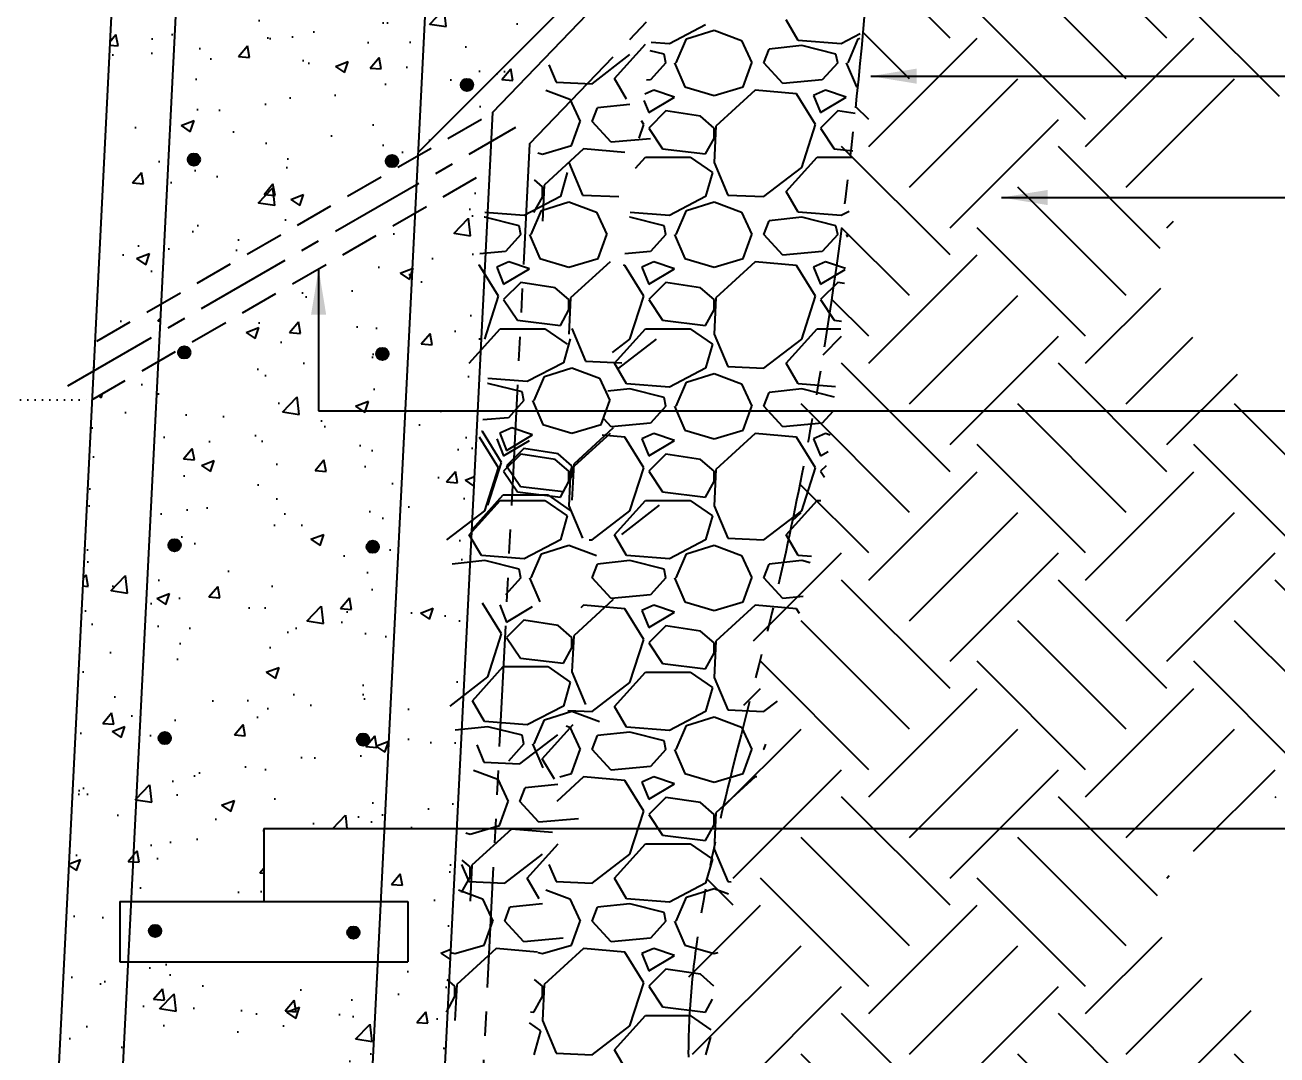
# Model space of a CAD drawing. Header units: millimetres. Extents: x -605628 to 223188, y -4937 to 493520.
# Drawn here: x -340648 to -339352, y 411335 to 412402 of the extents above; entities that cross this region are included whole.
import ezdxf

# ---------------------------------------------------------------- set-up
doc = ezdxf.new("R2010")
doc.units = ezdxf.units.MM
doc.header["$LTSCALE"] = 100
doc.header["$MEASUREMENT"] = 0
doc.header["$PDMODE"] = 3
doc.header["$PDSIZE"] = -0.5
for name, pattern in [('CENTER', [2, 1.25, -0.25, 0.25, -0.25]), ('DASHED', [0.75, 0.5, -0.25]), ('DOT', [0.25, 0, -0.25]), ('HIDDEN', [0.375, 0.25, -0.125]), ('PHANTOM', [2.5, 1.25, -0.25, 0.25, -0.25, 0.25, -0.25])]:
    doc.linetypes.add(name, pattern=pattern)
doc.layers.get('Defpoints').update_dxf_attribs({"color": 1})
for name, color, linetype in [('Grid-line', 8, 'CENTER'), ('S-Dim', 1, 'Continuous'), ('S-Hatch', 8, 'Continuous'), ('S-Text', 2, 'Continuous'), ('ST-FOOTING', 4, 'HIDDEN'), ('ST-HATCH', 8, 'Continuous'), ('STL-OBJT', 4, 'Continuous'), ('VENT-PIPE', 8, 'Continuous')]:
    doc.layers.add(name, color=color, linetype=linetype)
doc.styles.add('SKEL 1_20xp', font='romans.shx', dxfattribs={"width": 0.75, "height": 47.6})
doc.dimstyles.new('SKEL 1_20xp', dxfattribs={"dimtxt": 47.6, "dimasz": 47.6, "dimexe": 12, "dimexo": 12, "dimgap": 15, "dimtad": 1, "dimdec": 0, "dimtxsty": 'SKEL 1_20xp', "dimcen": 4, "dimdle": 1, "dimclrd": 1, "dimclre": 1, "dimclrt": 2, "dimadec": 0, "dimazin": 0, "dimtfac": 1, "dimtdec": 0, "dimtix": 1, "dimtmove": 0, "dimatfit": 3, "dimfxl": 1.25, "dimarcsym": 0})
pattern_1 = [(50, (73802.29, -10970.5), (136.279435, -11.922906), [14.25, -156.75]), (355, (73802.29, -10970.5), (-26.362753, 142.916505), [11.4, -125.4]), (100.451444, (73813.65, -10971.5), (109.91668, 130.993598), [12.110636, -133.217]), (46.1842, (73802.29, -10932.5), (202.775853, -31.448663), [21.375, -235.125]), (96.635635, (73819.19, -10935.13), (177.58577, 185.082534), [18.165965, -199.825614]), (351.184164, (73802.3, -10932.5), (177.58577, 185.082534), [17.1, -188.1]), (21, (73821.29, -10942), (113.41234, -76.49759), [14.25, -156.75]), (326, (73821.29, -10942), (46.229913, 137.77851), [11.4, -125.4]), (71.451445, (73830.74, -10948.38), (159.642252, 61.28092), [12.110636, -133.217]), (37.5, (73802.29, -10970.505), (2.3103725, 63.2498322), [0, -123.88, 0, -127.3, 0, -125.875]), (7.5, (73802.29, -10970.505), (49.983212, 74.938225), [0, -72.58, 0, -121.03, 0, -47.975]), (327.5, (73759.92, -10970.505), (101.426263, -4.2854256), [0, -47.5, 0, -148.2, 0, -196.65]), (317.5, (73740.92, -10970.505), (110.805372, 19.019947), [0, -61.75, 0, -98.42, 0, -139.65])]

# ---------------------------------------------------------------- blocks, each defined once
blk = doc.blocks.new('*D90')
at = {"layer": 'Defpoints', "color": 0, "transparency": 16777216}
for p in [(-340548.8, 412614.4), (-342087.9, 409614.4), (-341498.7, 409614.4)]:
    blk.add_point(p, dxfattribs=at)
at = {"layer": 'S-Dim', "color": 1, "lineweight": -2, "transparency": 16777216}
for p, q in [((-340560.8, 412614.4), (-342099.9, 412614.4)), ((-342087.9, 412566.8), (-342087.9, 409662)), ((-341510.7, 409614.4), (-342099.9, 409614.4))]:
    blk.add_line(p, q, dxfattribs=at)
at = {"layer": 'S-Dim', "color": 1, "transparency": 16777216}
for points in [[(-342095.8, 412566.8), (-342080, 412566.8), (-342087.9, 412614.4)], [(-342095.8, 409662), (-342080, 409662), (-342087.9, 409614.4)]]:
    blk.add_solid(points, dxfattribs=at)
at = {"layer": 'S-Dim', "color": 5, "transparency": 16777216, "insert": (-342126.7, 411111.8), "char_height": 47.6, "attachment_point": 5, "rotation": 90, "style": 'SKEL 1_20xp'}
blk.add_mtext('3000', dxfattribs=at)
blk = doc.blocks.new('*D99')
at = {"layer": 'Defpoints', "color": 0, "transparency": 16777216}
for p in [(-340548.7, 412614.4), (-341912.9, 412014), (-341853.5, 412014)]:
    blk.add_point(p, dxfattribs=at)
at = {"layer": 'S-Dim', "color": 1, "lineweight": -2, "transparency": 16777216}
for p, q in [((-340560.7, 412614.4), (-341924.9, 412614.4)), ((-341912.9, 412566.8), (-341912.9, 412061.6)), ((-341865.5, 412014), (-341924.9, 412014))]:
    blk.add_line(p, q, dxfattribs=at)
at = {"layer": 'S-Dim', "color": 1, "transparency": 16777216}
for points in [[(-341920.9, 412566.8), (-341905, 412566.8), (-341912.9, 412614.4)], [(-341920.9, 412061.6), (-341905, 412061.6), (-341912.9, 412014)]]:
    blk.add_solid(points, dxfattribs=at)
at = {"layer": 'S-Dim', "color": 5, "transparency": 16777216, "insert": (-341951.7, 412356.5), "char_height": 47.6, "attachment_point": 5, "rotation": 90, "style": 'SKEL 1_20xp'}
blk.add_mtext('600', dxfattribs=at)
blk = doc.blocks.new('*D103')
at = {"layer": 'Defpoints', "color": 0, "transparency": 16777216}
for p in [(-339913.8, 413064.4), (-339404.7, 409992.9), (-340086.3, 409614.4), (-340086.3, 409614.4), (-339486.3, 409614.4)]:
    blk.add_point(p, dxfattribs=at)
at = {"layer": 'S-Dim', "color": 1, "lineweight": -2, "transparency": 16777216}
blk.add_line((-339474.3, 409614.4), (-339294.6, 409614.4), dxfattribs=at)
blk.add_arc((-340086.3, 409614.4), 779.7, 3.4986, 83.639, dxfattribs=at)
at = {"layer": 'S-Dim', "color": 1, "transparency": 16777216}
for points in [[(-340000.5, 410381.3), (-339999.3, 410397.1), (-340047.4, 410393.1)], [(-339300.2, 409662.2), (-339316, 409661.7), (-339306.6, 409614.4)]]:
    blk.add_solid(points, dxfattribs=at)
at = {"layer": 'S-Dim', "color": 5, "transparency": 16777216, "insert": (-339493.3, 410178.5), "char_height": 47.6, "attachment_point": 5, "rotation": 313.5688, "style": 'SKEL 1_20xp'}
blk.add_mtext('87°', dxfattribs=at)

msp = doc.modelspace()

# ---------------------------------------------------------------- hatches: boundary and pattern name
h = msp.add_hatch()
h.set_pattern_fill('AR-CONC', color=8, scale=19)
h.set_pattern_definition(pattern_1)
h.paths.add_polyline_path([(-339964.7, 413030.2, -1.025296), (-339951.9, 413029.9), (-339950, 413039.8), (-339975.2, 412535.9), (-340241, 412270.1), (-340241.2, 412266.7), (-340163.9, 412311.3), (-339940.9, 412543.9), (-339914.9, 413064.4), (-340226.2, 413064.4), (-340248.7, 412614.4), (-340548.8, 412614.4), (-340577.3, 412043.8), (-340508.6, 412083.4), (-340486.4, 412523.7, -0.409103), (-340470.4, 412539.4), (-340212, 412539.4), (-340192.1, 413040, -0.227758), (-340173.6, 413045.8), (-340180.2, 413045.8, 0.150586), (-340192.1, 413040), (-340191.2, 413030, -0.980338), (-340178.4, 413029.8, -1.020056), (-340191.2, 413030), (-340196.4, 412898, -0.978997), (-340183.6, 412897.7, -1.020056), (-340196.4, 412898), (-340201.7, 412766, -0.978509), (-340188.9, 412765.7, -1.020056), (-340201.7, 412766), (-340206.9, 412634, -0.977461), (-340194.1, 412633.7, -1.020056), (-340206.9, 412634), (-340212.2, 412535.9), (-340212, 412539.4), (-340470.4, 412539.4, 0.409103), (-340486.4, 412523.7), (-340507.1, 412113.2), (-340241.2, 412266.7), (-340241, 412270.1), (-339975.2, 412535.9), (-339971.7, 412634, -0.975328), (-339984.5, 412634.4, -1.025296), (-339971.7, 412634), (-339965.1, 412766, -0.973704), (-339977.9, 412766.3, -1.025296), (-339965.1, 412766), (-339958.5, 412897.9, -0.972922), (-339971.3, 412898.3, -1.025296), (-339958.5, 412897.9), (-339951.9, 413029.8, -0.970691)])
h.paths.add_polyline_path([(-340008.5, 412513.5, -1), (-340021.3, 412513.5, -1)], flags=16)
h.paths.add_polyline_path([(-340248.8, 412507.7, -1), (-340261.6, 412507.7, -1)], flags=16)
h.paths.add_polyline_path([(-340251.6, 412460.9, -1), (-340264.4, 412460.9, -1)], flags=16)
h.paths.add_polyline_path([(-340091.2, 412435.5, -1), (-340104, 412435.5, -1)], flags=16)
h.paths.add_polyline_path([(-340452.6, 412515.2, -1), (-340465.4, 412515.2, -1)], flags=16)
h.paths.add_polyline_path([(-340456.6, 412462.4, -1), (-340469.4, 412462.4, -1)], flags=16)
h.paths.add_polyline_path([(-340184, 412340, -1), (-340196.8, 412340, -1)], flags=16)
h.paths.add_polyline_path([(-340261.6, 412261.1, -1), (-340274.4, 412261.1, -1)], flags=16)
h.paths.add_polyline_path([(-340466.7, 412262.7, -1), (-340479.5, 412262.7, -1)], flags=16)
h = msp.add_hatch()
h.set_pattern_fill('AR-CONC', color=8, scale=19)
h.set_pattern_definition(pattern_1)
h.paths.add_polyline_path([(-340244.2, 412207.2), (-340483, 412069.3, -0.407462), (-340476.7, 412062.9, -1.287755), (-340488.8, 412066), (-340510.1, 412053.7), (-340538.3, 411494.1), (-340400.8, 411494.1), (-340400.8, 411569.8), (-340276, 411569.8)])
h.paths.add_polyline_path([(-340499.6, 411863.2, -1), (-340486.8, 411863.2, -1)], flags=16)
h.paths.add_polyline_path([(-340281.6, 411861.6, -1), (-340294.4, 411861.6, -1)], flags=16)
h.paths.add_polyline_path([(-340496.9, 411663.5, -1), (-340509.7, 411663.5, -1)], flags=16)
h.paths.add_polyline_path([(-340291.6, 411661.9, -1), (-340304.4, 411661.9, -1)], flags=16)
h.paths.add_polyline_path([(-340284.4, 412061.4, -1), (-340271.6, 412061.4, -1)], flags=16)
h.paths.add_polyline_path([(-340166.8, 412251.9), (-340244.2, 412207.2), (-340276, 411569.8), (-340200.9, 411569.8)])
h = msp.add_hatch()
h.set_pattern_fill('AR-CONC', color=8, scale=19)
h.set_pattern_definition(pattern_1)
h.paths.add_polyline_path([(-340304.1, 411007.5), (-340541.4, 410870.5, -0.322065), (-340537.1, 410864.5, -1.104856), (-340549.8, 410865.7), (-340570.5, 410853.8), (-340619.7, 409876.7), (-340360.7, 409876.7)])
h.paths.add_polyline_path([(-340364.3, 410463.4, -1), (-340351.5, 410463.4, -1)], flags=16)
h.paths.add_polyline_path([(-340361.5, 410263.6, -1), (-340374.3, 410263.6, -1)], flags=16)
h.paths.add_polyline_path([(-340570, 410465, -1), (-340557.2, 410465, -1)], flags=16)
h.paths.add_polyline_path([(-340567.3, 410265.2, -1), (-340580.1, 410265.2, -1)], flags=16)
h.paths.add_polyline_path([(-340354.3, 410663.1, -1), (-340341.5, 410663.1, -1)], flags=16)
h.paths.add_polyline_path([(-340371.5, 410063.9, -1), (-340384.3, 410063.9, -1)], flags=16)
h.paths.add_polyline_path([(-340559.9, 410664.7, -1), (-340547.1, 410664.7, -1)], flags=16)
h.paths.add_polyline_path([(-340577.3, 410065.5, -1), (-340590.1, 410065.5, -1)], flags=16)
h.paths.add_polyline_path([(-340344.3, 410862.9, -1), (-340331.5, 410862.9, -1)], flags=16)
h.paths.add_polyline_path([(-340570.5, 410853.8), (-340638.8, 410814.4), (-340685.6, 409876.7), (-340619.7, 409876.7)])
h.paths.add_polyline_path([(-340226.8, 411052.2), (-340304.1, 411007.5), (-340360.7, 409876.7), (-340373.8, 409614.4), (-340298.7, 409614.4)])
h.paths.add_polyline_path([(-340567.5, 410913.2), (-340635.8, 410873.8), (-340578.8, 412014), (-340510.1, 412053.7)])
h.paths.add_polyline_path([(-340282.9, 411431.9), (-340541.4, 411431.9), (-340567.5, 410913.2), (-340301.2, 411067)])
h.paths.add_polyline_path([(-340529.8, 411264, -1), (-340517, 411264, -1)], flags=16)
h.paths.add_polyline_path([(-340527, 411064.2, -1), (-340539.8, 411064.2, -1)], flags=16)
h.paths.add_polyline_path([(-340324.3, 411262.4, -1), (-340311.5, 411262.4, -1)], flags=16)
h.paths.add_polyline_path([(-340321.5, 411062.6, -1), (-340334.3, 411062.6, -1)], flags=16)
h.paths.add_polyline_path([(-340200.9, 411569.8), (-340276, 411569.8), (-340279.8, 411494.1), (-340251.6, 411494.1), (-340251.6, 411431.9), (-340282.9, 411431.9), (-340301.2, 411067), (-340223.8, 411111.6)])
at = {"layer": 'STL-OBJT'}
h = msp.add_hatch(color=3, dxfattribs=at)
h.dxf.hatch_style = 1
h.paths.add_polyline_path([(-340184, 412339.5, -1), (-340196.8, 412340.6, -1)])
h = msp.add_hatch(color=3, dxfattribs=at)
h.dxf.hatch_style = 1
h.paths.add_polyline_path([(-340479.5, 412262.5, 1), (-340466.7, 412262.9, 1)])
h = msp.add_hatch(color=3, dxfattribs=at)
h.dxf.hatch_style = 1
h.paths.add_polyline_path([(-340274.4, 412261.1, 1), (-340261.6, 412261.1, 1)])
h = msp.add_hatch(color=3, dxfattribs=at)
h.dxf.hatch_style = 1
h.paths.add_polyline_path([(-340489.5, 412062.7, 1), (-340476.7, 412063.2, 1)])
h = msp.add_hatch(color=3, dxfattribs=at)
h.dxf.hatch_style = 1
h.paths.add_polyline_path([(-340284.4, 412061.4, 1), (-340271.6, 412061.4, 1)])
h = msp.add_hatch(color=3, dxfattribs=at)
h.dxf.hatch_style = 1
h.paths.add_polyline_path([(-340499.6, 411863, 1), (-340486.8, 411863.4, 1)])
h = msp.add_hatch(color=3, dxfattribs=at)
h.dxf.hatch_style = 1
h.paths.add_polyline_path([(-340294.4, 411861.6, 1), (-340281.6, 411861.6, 1)])
h = msp.add_hatch(color=3, dxfattribs=at)
h.dxf.hatch_style = 1
h.paths.add_polyline_path([(-340509.7, 411663.2, 1), (-340496.9, 411663.7, 1)])
h = msp.add_hatch(color=3, dxfattribs=at)
h.dxf.hatch_style = 1
h.paths.add_polyline_path([(-340304.4, 411661.9, 1), (-340291.6, 411661.9, 1)])
h = msp.add_hatch(color=3, dxfattribs=at)
h.dxf.hatch_style = 1
h.paths.add_polyline_path([(-340519.7, 411463.5, 1), (-340506.9, 411463.9, 1)])
h = msp.add_hatch(color=3, dxfattribs=at)
h.dxf.hatch_style = 1
h.paths.add_polyline_path([(-340314.4, 411462.1, 1), (-340301.6, 411462.1, 1)])

# ---------------------------------------------------------------- linework, layer by layer
at = {"color": 5, "linetype": 'PHANTOM'}
msp.add_line((-340125.7, 412279), (-340258.9, 409614.4), dxfattribs=at)
at = {"color": 4, "linetype": 'PHANTOM'}
msp.add_open_spline([(-339748.2, 412939.8), (-339758.7, 412691.3), (-339778.7, 412323.7), (-339860, 411781.1), (-340018.9, 411304.9), (-339817.1, 410917.4), (-339973.3, 410574), (-340181.9, 410475.8), (-340257.4, 410440.3)], degree=3, knots=[200.448226, 200.448226, 200.448226, 200.448226, 719.987457, 1298.552421, 1874.809812, 2113.065068, 2552.729702, 2801.920053, 2801.920053, 2801.920053, 2801.920053], dxfattribs=at)
at = {"layer": 'Grid-line', "ltscale": 0.8}
msp.add_line((-340603.8, 412028.4), (-340139.7, 412296.4), dxfattribs=at)
at = {"layer": 'S-Hatch'}
for p, q in [((-339465.7, 412388.4), (-339577.9, 412500.7)), ((-339690.2, 412388.4), (-339778.4, 412476.6)), ((-339507.8, 412346.3), (-339620, 412458.6)), ((-339549.9, 412304.2), (-339662.1, 412416.5)), ((-339349, 412327.9), (-339437.6, 412416.5)), ((-339943.4, 412402.1), (-339980.8, 412382.5)), ((-339847.4, 412386.1), (-339859.8, 412407.4)), ((-339963, 412387.8), (-339934.5, 412396.7)), ((-339934.5, 412396.7), (-339906.1, 412386.1)), ((-339783.2, 412392.8), (-339803, 412382.5)), ((-339785.2, 412387.8), (-339783.5, 412388.4)), ((-339732.3, 412346.3), (-339780.5, 412394.6)), ((-339774.4, 412276.2), (-339662.1, 412388.4)), ((-339549.9, 412276.2), (-339437.6, 412388.4)), ((-340037.6, 412346.6), (-340005.6, 412382.1)), ((-339986.1, 412371.8), (-340000.7, 412375.5)), ((-339980.8, 412382.5), (-339999.6, 412384)), ((-339973.6, 412362.9), (-339963, 412387.8)), ((-339906.1, 412386.1), (-339895.4, 412362.9)), ((-339883, 412362.9), (-339877.6, 412377.2)), ((-339843.8, 412380.7), (-339877.6, 412377.2)), ((-339803, 412382.5), (-339847.4, 412386.1)), ((-339808.3, 412371.8), (-339843.8, 412380.7)), ((-339795.8, 412362.9), (-339785.2, 412387.8)), ((-340060.8, 412341.2), (-340021.6, 412371.5)), ((-339984.3, 412362.9), (-340000.3, 412345.2)), ((-339984.3, 412362.9), (-339986.1, 412371.8)), ((-339975.4, 412362.9), (-339964.8, 412338.1)), ((-339904.3, 412338.1), (-339895.4, 412362.9)), ((-339863.4, 412341.6), (-339883, 412362.9)), ((-339806.5, 412362.9), (-339822.5, 412345.2)), ((-339806.5, 412362.9), (-339808.3, 412371.8)), ((-339797.6, 412362.9), (-339787, 412338.1)), ((-340105.6, 412360.9), (-340098.1, 412343)), ((-340098.1, 412343), (-340060.8, 412341.2)), ((-340025.2, 412325.2), (-340037.6, 412346.6)), ((-340000.3, 412345.2), (-340004.5, 412344.8)), ((-339964.8, 412338.1), (-339934.5, 412329.2)), ((-339934.5, 412329.2), (-339904.3, 412338.1)), ((-339822.5, 412345.2), (-339863.4, 412341.6)), ((-339787, 412338.1), (-339786.8, 412338)), ((-339732.3, 412234.1), (-339620, 412346.3)), ((-339507.8, 412234.1), (-339395.5, 412346.3)), ((-340108.9, 412334.6), (-340083.9, 412325.2)), ((-340083.9, 412325.2), (-340073.2, 412302.1)), ((-340007.1, 412323.9), (-340002.1, 412311.4)), ((-339996.8, 412334.5), (-340006.3, 412330.4)), ((-340002.1, 412311.4), (-339975.4, 412327.4)), ((-339975.4, 412327.4), (-339996.8, 412334.5)), ((-339891.9, 412334.5), (-339932.7, 412297.2)), ((-339849.2, 412330.9), (-339891.9, 412334.5)), ((-339829.6, 412298.9), (-339849.2, 412330.9)), ((-339819, 412334.5), (-339831.4, 412329.2)), ((-339831.4, 412329.2), (-339824.3, 412311.4)), ((-339824.3, 412311.4), (-339797.6, 412327.4)), ((-339797.6, 412327.4), (-339819, 412334.5)), ((-340060.8, 412302.1), (-340055.4, 412316.4)), ((-340021.6, 412319.9), (-340055.4, 412316.4)), ((-339984.3, 412313.2), (-340002.1, 412295.4)), ((-339948.7, 412307.8), (-339984.3, 412313.2)), ((-339806.5, 412313.2), (-339824.3, 412295.4)), ((-339788.5, 412310.5), (-339806.5, 412313.2)), ((-339774.4, 412304.2), (-339788, 412317.8)), ((-340082.1, 412277.2), (-340073.2, 412302.1)), ((-340041.2, 412280.8), (-340060.8, 412302.1)), ((-340012, 412284.8), (-340007.4, 412298.9)), ((-340007.4, 412298.9), (-340009.7, 412302.7)), ((-339934.5, 412295.4), (-339948.7, 412307.8)), ((-339843.8, 412254.5), (-339829.6, 412298.9)), ((-339690.2, 412192), (-339577.9, 412304.2)), ((-340000.3, 412284.3), (-340041.2, 412280.8)), ((-340002.1, 412295.4), (-339987.9, 412274)), ((-339943.4, 412268.7), (-339934.5, 412284.7)), ((-339932.7, 412297.2), (-339934.5, 412259.8)), ((-339934.5, 412284.7), (-339934.5, 412295.4)), ((-339824.3, 412295.4), (-339810.1, 412274)), ((-340112.3, 412268.3), (-340082.1, 412277.2)), ((-340069.7, 412273.7), (-340110.5, 412236.3)), ((-340027, 412270.1), (-340069.7, 412273.7)), ((-339987.9, 412274), (-339943.4, 412268.7)), ((-339810.1, 412274), (-339790.9, 412271.7)), ((-339690.2, 412163.9), (-339802.4, 412276.2)), ((-339472.5, 412170.7), (-339577.9, 412276.2)), ((-340117, 412269.7), (-340112.3, 412268.3)), ((-340084.8, 412259.8), (-340070.6, 412226)), ((-340015.8, 412253.9), (-340005.6, 412265.2)), ((-340005.6, 412265.2), (-339959.4, 412265.2)), ((-339959.4, 412265.2), (-339936.3, 412249.2)), ((-339934.5, 412259.8), (-339920.3, 412226)), ((-339859.8, 412229.6), (-339827.8, 412265.2)), ((-339827.8, 412265.2), (-339791.3, 412265.2)), ((-340086.6, 412249.2), (-340093.7, 412224.3)), ((-339936.3, 412249.2), (-339943.4, 412224.3)), ((-339883, 412224.3), (-339843.8, 412254.5)), ((-340112.3, 412234.6), (-340120.5, 412241.7)), ((-340110.5, 412236.3), (-340112.3, 412199)), ((-340112.3, 412223.9), (-340112.3, 412234.6)), ((-339507.8, 412121.8), (-339620, 412234.1)), ((-340093.7, 412224.3), (-340131.1, 412204.7)), ((-340121.2, 412207.9), (-340112.3, 412223.9)), ((-340070.6, 412226), (-340033.3, 412224.3)), ((-339943.4, 412224.3), (-339980.8, 412204.7)), ((-339920.3, 412226), (-339883, 412224.3)), ((-339847.4, 412208.3), (-339859.8, 412229.6)), ((-340131.1, 412204.7), (-340171.8, 412208)), ((-340124, 412185.1), (-340113.3, 412210)), ((-340113.3, 412210), (-340084.8, 412218.9)), ((-340084.8, 412218.9), (-340056.4, 412208.3)), ((-340056.4, 412208.3), (-340045.7, 412185.1)), ((-339980.8, 412204.7), (-340021.5, 412208)), ((-339973.6, 412185.1), (-339963, 412210)), ((-339963, 412210), (-339934.5, 412218.9)), ((-339934.5, 412218.9), (-339906.1, 412208.3)), ((-339906.1, 412208.3), (-339895.4, 412185.1)), ((-339803, 412204.7), (-339847.4, 412208.3)), ((-339794.7, 412209), (-339803, 412204.7)), ((-340172, 412202.9), (-340172.5, 412202.9)), ((-340136.4, 412194), (-340172, 412202.9)), ((-340134.6, 412185.1), (-340136.4, 412194)), ((-340021.6, 412202.9), (-340022.2, 412202.9)), ((-339986.1, 412194), (-340021.6, 412202.9)), ((-339984.3, 412185.1), (-339986.1, 412194)), ((-339883, 412185.1), (-339877.6, 412199.4)), ((-339843.8, 412202.9), (-339877.6, 412199.4)), ((-339808.3, 412194), (-339843.8, 412202.9)), ((-339806.5, 412185.1), (-339808.3, 412194)), ((-339465.7, 412192), (-339458.7, 412198.9)), ((-340134.6, 412185.1), (-340150.6, 412167.4)), ((-340125.7, 412185.1), (-340115.1, 412160.3)), ((-340054.6, 412160.3), (-340045.7, 412185.1)), ((-339984.3, 412185.1), (-340000.3, 412167.4)), ((-339975.4, 412185.1), (-339964.8, 412160.3)), ((-339904.3, 412160.3), (-339895.4, 412185.1)), ((-339863.4, 412163.8), (-339883, 412185.1)), ((-339806.5, 412185.1), (-339822.5, 412167.4)), ((-339732.3, 412121.8), (-339802.6, 412192.1)), ((-339797.6, 412185.1), (-339796.4, 412182.2)), ((-339549.9, 412079.7), (-339662.1, 412192)), ((-340150.6, 412167.4), (-340177.2, 412165.1)), ((-340147.1, 412156.7), (-340159.5, 412151.4)), ((-340125.7, 412149.6), (-340147.1, 412156.7)), ((-340115.1, 412160.3), (-340084.8, 412151.4)), ((-340084.8, 412151.4), (-340054.6, 412160.3)), ((-340042.2, 412156.7), (-340083.1, 412119.4)), ((-340000.3, 412167.4), (-340026.9, 412165.1)), ((-339996.8, 412156.7), (-340009.2, 412151.4)), ((-339975.4, 412149.6), (-339996.8, 412156.7)), ((-339964.8, 412160.3), (-339934.5, 412151.4)), ((-339934.5, 412151.4), (-339904.3, 412160.3)), ((-339891.9, 412156.7), (-339932.7, 412119.4)), ((-339849.2, 412153.1), (-339891.9, 412156.7)), ((-339822.5, 412167.4), (-339863.4, 412163.8)), ((-339819, 412156.7), (-339831.4, 412151.4)), ((-339798.5, 412149.9), (-339819, 412156.7)), ((-339774.4, 412051.7), (-339662.1, 412163.9)), ((-340177.3, 412153.1), (-340178.6, 412153.3)), ((-340157.7, 412121.1), (-340177.3, 412153.1)), ((-340159.5, 412151.4), (-340152.4, 412133.6)), ((-340152.4, 412133.6), (-340125.7, 412149.6)), ((-340027, 412153.1), (-340028.3, 412153.3)), ((-340007.4, 412121.1), (-340027, 412153.1)), ((-340009.2, 412151.4), (-340002.1, 412133.6)), ((-340002.1, 412133.6), (-339975.4, 412149.6)), ((-339829.6, 412121.1), (-339849.2, 412153.1)), ((-339831.4, 412151.4), (-339824.3, 412133.6)), ((-339824.3, 412133.6), (-339798.6, 412149)), ((-340134.6, 412135.4), (-340152.4, 412117.6)), ((-340099.1, 412130), (-340134.6, 412135.4)), ((-340084.8, 412117.6), (-340099.1, 412130)), ((-339984.3, 412135.4), (-340002.1, 412117.6)), ((-339948.7, 412130), (-339984.3, 412135.4)), ((-339934.5, 412117.6), (-339948.7, 412130)), ((-339806.5, 412135.4), (-339824.3, 412117.6)), ((-339799.6, 412134.3), (-339806.5, 412135.4)), ((-339549.9, 412051.7), (-339472, 412129.5)), ((-340172, 412076.7), (-340157.7, 412121.1)), ((-340152.4, 412117.6), (-340138.2, 412096.2)), ((-340083.1, 412119.4), (-340084.8, 412082)), ((-340084.8, 412106.9), (-340084.8, 412117.6)), ((-340021.6, 412076.7), (-340007.4, 412121.1)), ((-340002.1, 412117.6), (-339987.9, 412096.2)), ((-339932.7, 412119.4), (-339934.5, 412082)), ((-339934.5, 412106.9), (-339934.5, 412117.6)), ((-339843.8, 412076.7), (-339829.6, 412121.1)), ((-339824.3, 412117.6), (-339810.1, 412096.2)), ((-339774.4, 412079.7), (-339812.8, 412118.1)), ((-339732.3, 412009.6), (-339620, 412121.8)), ((-340093.7, 412090.9), (-340084.8, 412106.9)), ((-339943.4, 412090.9), (-339934.5, 412106.9)), ((-340138.2, 412096.2), (-340093.7, 412090.9)), ((-339987.9, 412096.2), (-339943.4, 412090.9)), ((-339810.1, 412096.2), (-339802.6, 412095.4)), ((-340188, 412051.8), (-340156, 412087.4)), ((-340156, 412087.4), (-340109.7, 412087.4)), ((-340109.7, 412087.4), (-340086.6, 412071.4)), ((-340083.5, 412077.1), (-340090.6, 412052.2)), ((-340081.7, 412087.8), (-340067.5, 412054)), ((-340037.6, 412051.8), (-340005.6, 412087.4)), ((-340005.6, 412087.4), (-339959.4, 412087.4)), ((-339959.4, 412087.4), (-339936.3, 412071.4)), ((-339934.5, 412082), (-339920.3, 412048.2)), ((-339859.8, 412051.8), (-339827.8, 412087.4)), ((-339827.8, 412087.4), (-339803.2, 412087.4)), ((-339821.7, 412060.5), (-339802.4, 412079.7)), ((-339690.2, 411967.5), (-339577.9, 412079.7)), ((-339507.8, 412009.6), (-339438.7, 412078.6)), ((-340039.6, 412062.8), (-340021.6, 412076.7)), ((-340033.3, 412046.5), (-339994.2, 412076.7)), ((-339936.3, 412071.4), (-339943.4, 412046.5)), ((-339883, 412046.5), (-339843.8, 412076.7)), ((-340090.6, 412052.2), (-340127.9, 412032.7)), ((-340067.5, 412054), (-340030.1, 412052.2)), ((-340025.2, 412030.5), (-340037.6, 412051.8)), ((-339847.4, 412030.5), (-339859.8, 412051.8)), ((-339690.2, 411939.4), (-339802.4, 412051.7)), ((-339465.7, 411939.4), (-339577.9, 412051.7)), ((-340110.2, 412038), (-340081.7, 412046.9)), ((-340081.7, 412046.9), (-340053.3, 412036.2)), ((-339943.4, 412046.5), (-339980.8, 412026.9)), ((-339963, 412032.2), (-339934.5, 412041.1)), ((-339934.5, 412041.1), (-339906.1, 412030.5)), ((-339920.3, 412048.2), (-339883, 412046.5)), ((-339465.7, 411967.5), (-339392.6, 412040.5)), ((-340168.8, 412030.9), (-340169.3, 412030.8)), ((-340133.3, 412022), (-340168.8, 412030.9)), ((-340127.9, 412032.7), (-340168.7, 412035.9)), ((-340120.8, 412013.1), (-340110.2, 412038)), ((-340053.3, 412036.2), (-340042.6, 412013.1)), ((-340021.6, 412025.1), (-340044.6, 412022.7)), ((-339980.8, 412026.9), (-340025.2, 412030.5)), ((-339986.1, 412016.2), (-340021.6, 412025.1)), ((-339973.6, 412007.3), (-339963, 412032.2)), ((-339906.1, 412030.5), (-339895.4, 412007.3)), ((-339843.8, 412025.1), (-339877.6, 412021.6)), ((-339808.8, 412027.4), (-339847.4, 412030.5)), ((-339809.9, 412016.6), (-339843.8, 412025.1)), ((-340131.5, 412013.1), (-340147.5, 411995.3)), ((-340131.5, 412013.1), (-340133.3, 412022)), ((-340122.6, 412013.1), (-340111.9, 411988.2)), ((-340051.5, 411988.2), (-340042.6, 412013.1)), ((-339984.3, 412007.3), (-339986.1, 412016.2)), ((-339883, 412007.3), (-339877.6, 412021.6)), ((-339984.3, 412007.3), (-340000.3, 411989.6)), ((-339975.4, 412007.3), (-339964.8, 411982.5)), ((-339904.3, 411982.5), (-339895.4, 412007.3)), ((-339863.4, 411986), (-339883, 412007.3)), ((-339880.3, 412001.8), (-339879.8, 412002.3)), ((-339732.3, 411897.3), (-339844.5, 412009.6)), ((-339811.5, 412001.8), (-339822.5, 411989.6)), ((-339507.8, 411897.3), (-339620, 412009.6)), ((-339283.3, 411897.3), (-339395.5, 412009.6)), ((-340147.5, 411995.3), (-340174, 411993)), ((-340111.9, 411988.2), (-340081.7, 411979.3)), ((-340081.7, 411979.3), (-340051.5, 411988.2)), ((-340041.2, 411986), (-340048.2, 411993.7)), ((-340000.3, 411989.6), (-340041.2, 411986)), ((-339822.5, 411989.6), (-339863.4, 411986)), ((-340157.7, 411943.3), (-340177.3, 411975.3)), ((-340174.2, 411981.1), (-340175.5, 411981.2)), ((-340154.6, 411949.1), (-340174.2, 411981.1)), ((-340159.5, 411973.6), (-340152.4, 411955.8)), ((-340143.9, 411984.7), (-340156.4, 411979.3)), ((-340156.4, 411979.3), (-340149.3, 411961.5)), ((-340149.3, 411961.5), (-340122.6, 411977.5)), ((-340122.6, 411977.5), (-340143.9, 411984.7)), ((-340042.2, 411978.9), (-340083.1, 411941.6)), ((-340039, 411984.7), (-340079.9, 411947.3)), ((-340027, 411975.3), (-340050.3, 411977.3)), ((-340007.4, 411943.3), (-340027, 411975.3)), ((-339996.8, 411978.9), (-340009.2, 411973.6)), ((-340009.2, 411973.6), (-340002.1, 411955.8)), ((-339975.4, 411971.8), (-339996.8, 411978.9)), ((-339964.8, 411982.5), (-339934.5, 411973.6)), ((-339934.5, 411973.6), (-339904.3, 411982.5)), ((-339891.9, 411978.9), (-339932.7, 411941.6)), ((-339849.2, 411975.3), (-339891.9, 411978.9)), ((-339829.6, 411943.3), (-339849.2, 411975.3)), ((-339819, 411978.9), (-339831.4, 411973.6)), ((-339831.4, 411973.6), (-339824.3, 411955.8)), ((-339814.4, 411977.4), (-339819, 411978.9)), ((-340152.4, 411955.8), (-340125.7, 411971.8)), ((-340131.5, 411963.3), (-340149.3, 411945.5)), ((-340095.9, 411958), (-340131.5, 411963.3)), ((-340002.1, 411955.8), (-339975.4, 411971.8)), ((-339824.3, 411955.8), (-339816.5, 411960.4)), ((-339549.9, 411855.2), (-339662.1, 411967.5)), ((-339325.4, 411855.2), (-339437.6, 411967.5)), ((-340168.8, 411904.6), (-340154.6, 411949.1)), ((-340134.6, 411957.6), (-340152.4, 411939.8)), ((-340099.1, 411952.2), (-340134.6, 411957.6)), ((-340084.8, 411939.8), (-340099.1, 411952.2)), ((-340081.7, 411945.5), (-340095.9, 411958)), ((-340079.9, 411947.3), (-340081.7, 411910)), ((-339984.3, 411957.6), (-340002.1, 411939.8)), ((-339948.7, 411952.2), (-339984.3, 411957.6)), ((-339934.5, 411939.8), (-339948.7, 411952.2)), ((-340172, 411898.9), (-340157.7, 411943.3)), ((-340152.4, 411939.8), (-340138.2, 411918.4)), ((-340149.3, 411945.5), (-340135, 411924.2)), ((-340090.6, 411918.9), (-340081.7, 411934.9)), ((-340083.1, 411941.6), (-340084.8, 411904.2)), ((-340084.8, 411929.1), (-340084.8, 411939.8)), ((-340081.7, 411934.9), (-340081.7, 411945.5)), ((-340021.6, 411898.9), (-340007.4, 411943.3)), ((-340002.1, 411939.8), (-339987.9, 411918.4)), ((-339932.7, 411941.6), (-339934.5, 411904.2)), ((-339934.5, 411929.1), (-339934.5, 411939.8)), ((-339843.8, 411898.9), (-339829.6, 411943.3)), ((-339818.5, 411945.5), (-339824.3, 411939.8)), ((-339824.3, 411939.8), (-339820.2, 411933.6)), ((-339774.4, 411827.2), (-339662.1, 411939.4)), ((-339549.9, 411827.2), (-339437.6, 411939.4)), ((-340135, 411924.2), (-340090.6, 411918.9)), ((-340093.7, 411913.1), (-340084.8, 411929.1)), ((-339943.4, 411913.1), (-339934.5, 411929.1)), ((-339774.4, 411855.2), (-339845.7, 411926.5)), ((-340188, 411874), (-340156, 411909.6)), ((-340184.8, 411879.8), (-340152.8, 411915.3)), ((-340156, 411909.6), (-340109.7, 411909.6)), ((-340152.8, 411915.3), (-340106.6, 411915.3)), ((-340138.2, 411918.4), (-340093.7, 411913.1)), ((-340109.7, 411909.6), (-340086.6, 411893.6)), ((-340106.6, 411915.3), (-340083.5, 411899.3)), ((-340037.6, 411874), (-340005.6, 411909.6)), ((-340005.6, 411909.6), (-339959.4, 411909.6)), ((-339987.9, 411918.4), (-339943.4, 411913.1)), ((-339959.4, 411909.6), (-339936.3, 411893.6)), ((-339859.8, 411874), (-339827.8, 411909.6)), ((-339827.8, 411909.6), (-339823.8, 411909.6)), ((-340211.1, 411868.7), (-340172, 411898.9)), ((-340084.8, 411904.2), (-340070.6, 411870.4)), ((-340060.8, 411868.7), (-340021.6, 411898.9)), ((-340030.1, 411874.4), (-339991, 411904.6)), ((-339934.5, 411904.2), (-339920.3, 411870.4)), ((-339883, 411868.7), (-339843.8, 411898.9)), ((-339853.5, 411888.4), (-339844.5, 411897.3)), ((-339732.3, 411785.1), (-339620, 411897.3)), ((-339507.8, 411785.1), (-339395.5, 411897.3)), ((-340086.6, 411893.6), (-340093.7, 411868.7)), ((-339936.3, 411893.6), (-339943.4, 411868.7)), ((-340175.5, 411852.7), (-340188, 411874)), ((-340025.2, 411852.7), (-340037.6, 411874)), ((-339920.3, 411870.4), (-339883, 411868.7)), ((-339847.4, 411852.7), (-339859.8, 411874)), ((-340093.7, 411868.7), (-340131.1, 411849.1)), ((-340113.3, 411854.4), (-340084.8, 411863.3)), ((-340084.8, 411863.3), (-340056.4, 411852.7)), ((-340063.8, 411868.8), (-340060.8, 411868.7)), ((-339943.4, 411868.7), (-339980.8, 411849.1)), ((-339963, 411854.4), (-339934.5, 411863.3)), ((-339934.5, 411863.3), (-339906.1, 411852.7)), ((-340172, 411847.3), (-340205.7, 411843.8)), ((-340131.1, 411849.1), (-340175.5, 411852.7)), ((-340136.4, 411838.4), (-340172, 411847.3)), ((-340124, 411829.5), (-340113.3, 411854.4)), ((-340060.8, 411829.5), (-340055.4, 411843.8)), ((-340021.6, 411847.3), (-340055.4, 411843.8)), ((-339980.8, 411849.1), (-340025.2, 411852.7)), ((-339986.1, 411838.4), (-340021.6, 411847.3)), ((-339973.6, 411829.5), (-339963, 411854.4)), ((-339906.1, 411852.7), (-339895.4, 411829.5)), ((-339893.6, 411764.1), (-339802.4, 411855.2)), ((-339883, 411829.5), (-339877.6, 411843.8)), ((-339843.8, 411847.3), (-339877.6, 411843.8)), ((-339833.8, 411851.6), (-339847.4, 411852.7)), ((-339835, 411845.1), (-339843.8, 411847.3)), ((-339690.2, 411743), (-339577.9, 411855.2)), ((-339465.7, 411743), (-339353.4, 411855.2)), ((-340134.6, 411829.5), (-340136.4, 411838.4)), ((-339984.3, 411829.5), (-339986.1, 411838.4)), ((-340134.6, 411829.5), (-340150.6, 411811.8)), ((-340125.7, 411829.5), (-340115.1, 411804.7)), ((-340041.2, 411808.2), (-340060.8, 411829.5)), ((-339984.3, 411829.5), (-340000.3, 411811.8)), ((-339975.4, 411829.5), (-339964.8, 411804.7)), ((-339904.3, 411804.7), (-339895.4, 411829.5)), ((-339863.4, 411808.2), (-339883, 411829.5)), ((-339690.2, 411714.9), (-339802.4, 411827.2)), ((-339465.7, 411714.9), (-339577.9, 411827.2)), ((-339241.2, 411714.9), (-339353.4, 411827.2)), ((-340039, 411806.9), (-340079.9, 411769.5)), ((-340000.3, 411811.8), (-340041.2, 411808.2)), ((-339842.2, 411810.1), (-339863.4, 411808.2)), ((-340154.6, 411771.3), (-340174.2, 411803.3)), ((-340156.4, 411801.5), (-340149.3, 411783.7)), ((-340149.3, 411783.7), (-340122.6, 411799.7)), ((-340069.7, 411801.1), (-340072.5, 411798.5)), ((-340027, 411797.5), (-340069.7, 411801.1)), ((-340007.4, 411765.5), (-340027, 411797.5)), ((-339996.8, 411801.1), (-340009.2, 411795.8)), ((-340009.2, 411795.8), (-340002.1, 411778)), ((-340002.1, 411778), (-339975.4, 411794)), ((-339975.4, 411794), (-339996.8, 411801.1)), ((-339964.8, 411804.7), (-339934.5, 411795.8)), ((-339934.5, 411795.8), (-339904.3, 411804.7)), ((-339891.9, 411801.1), (-339932.7, 411763.8)), ((-339849.2, 411797.5), (-339891.9, 411801.1)), ((-339846.1, 411792.5), (-339849.2, 411797.5)), ((-340131.5, 411785.5), (-340149.3, 411767.7)), ((-340095.9, 411780.2), (-340131.5, 411785.5)), ((-340081.7, 411767.7), (-340095.9, 411780.2)), ((-339984.3, 411779.8), (-340002.1, 411762)), ((-339948.7, 411774.4), (-339984.3, 411779.8)), ((-339732.3, 411672.8), (-339844.5, 411785.1)), ((-339507.8, 411672.8), (-339620, 411785.1)), ((-339283.3, 411672.8), (-339395.5, 411785.1)), ((-340168.8, 411726.8), (-340154.6, 411771.3)), ((-340149.3, 411767.7), (-340135, 411746.4)), ((-340079.9, 411769.5), (-340081.7, 411732.2)), ((-340081.7, 411757.1), (-340081.7, 411767.7)), ((-339934.5, 411762), (-339948.7, 411774.4)), ((-340090.6, 411741.1), (-340081.7, 411757.1)), ((-340021.6, 411721.1), (-340007.4, 411765.5)), ((-340002.1, 411762), (-339987.9, 411740.6)), ((-339932.7, 411763.8), (-339934.5, 411726.4)), ((-339934.5, 411751.3), (-339934.5, 411762)), ((-340135, 411746.4), (-340090.6, 411741.1)), ((-339987.9, 411740.6), (-339943.4, 411735.3)), ((-339943.4, 411735.3), (-339934.5, 411751.3)), ((-339774.4, 411630.7), (-339886.6, 411743)), ((-339549.9, 411630.7), (-339662.1, 411743)), ((-339325.4, 411630.7), (-339437.6, 411743)), ((-340184.8, 411702), (-340152.8, 411737.5)), ((-340152.8, 411737.5), (-340106.6, 411737.5)), ((-340106.6, 411737.5), (-340083.5, 411721.5)), ((-340081.7, 411732.2), (-340067.5, 411698.4)), ((-340037.6, 411696.2), (-340005.6, 411731.8)), ((-340005.6, 411731.8), (-339959.4, 411731.8)), ((-339959.4, 411731.8), (-339936.3, 411715.8)), ((-340207.9, 411696.6), (-340168.8, 411726.8)), ((-340083.5, 411721.5), (-340090.6, 411696.6)), ((-340060.8, 411690.9), (-340021.6, 411721.1)), ((-339936.3, 411715.8), (-339943.4, 411690.9)), ((-339934.5, 411726.4), (-339920.3, 411692.6)), ((-339903.8, 411697.7), (-339886.6, 411714.9)), ((-339774.4, 411602.6), (-339662.1, 411714.9)), ((-339549.9, 411602.6), (-339437.6, 411714.9)), ((-340172.4, 411680.6), (-340184.8, 411702)), ((-339883, 411690.9), (-339868.9, 411701.7)), ((-340090.6, 411696.6), (-340127.9, 411677.1)), ((-340110.2, 411682.4), (-340081.7, 411691.3)), ((-340085.8, 411692.1), (-340060.8, 411690.9)), ((-340081.7, 411691.3), (-340053.3, 411680.6)), ((-340025.2, 411674.9), (-340037.6, 411696.2)), ((-339943.4, 411690.9), (-339980.8, 411671.3)), ((-339920.3, 411692.6), (-339883, 411690.9)), ((-340168.8, 411675.3), (-340202.6, 411671.7)), ((-340127.9, 411677.1), (-340172.4, 411680.6)), ((-340133.3, 411666.4), (-340168.8, 411675.3)), ((-340120.8, 411657.5), (-340110.2, 411682.4)), ((-340112.4, 411642.1), (-340080.4, 411677.7)), ((-340087.7, 411676.3), (-340083.9, 411674.9)), ((-339973.6, 411651.7), (-339963, 411676.6)), ((-339963, 411676.6), (-339934.5, 411685.5)), ((-339934.5, 411685.5), (-339906.1, 411674.9)), ((-340135.5, 411636.8), (-340096.4, 411667)), ((-340131.5, 411657.5), (-340133.3, 411666.4)), ((-340083.9, 411674.9), (-340073.2, 411651.7)), ((-340060.8, 411651.7), (-340055.4, 411666)), ((-340021.6, 411669.5), (-340055.4, 411666)), ((-339980.8, 411671.3), (-340025.2, 411674.9)), ((-339986.1, 411660.6), (-340021.6, 411669.5)), ((-339926, 411591.3), (-339844.5, 411672.8)), ((-339906.1, 411674.9), (-339895.4, 411651.7)), ((-339732.3, 411560.6), (-339620, 411672.8)), ((-339507.8, 411560.6), (-339395.5, 411672.8)), ((-340180.3, 411656.4), (-340172.8, 411638.6)), ((-340131.5, 411657.5), (-340147.5, 411639.7)), ((-340122.6, 411657.5), (-340111.9, 411632.6)), ((-340082.1, 411626.9), (-340073.2, 411651.7)), ((-340041.2, 411630.4), (-340060.8, 411651.7)), ((-339984.3, 411651.7), (-340000.3, 411634)), ((-339984.3, 411651.7), (-339986.1, 411660.6)), ((-339975.4, 411651.7), (-339964.8, 411626.9)), ((-339904.3, 411626.9), (-339895.4, 411651.7)), ((-339883, 411651.7), (-339880.9, 411657.2)), ((-339882.5, 411651.3), (-339883, 411651.7)), ((-340172.8, 411638.6), (-340135.5, 411636.8)), ((-340099.9, 411620.8), (-340112.4, 411642.1)), ((-340183.6, 411630.2), (-340158.6, 411620.8)), ((-340069.7, 411623.3), (-340097.5, 411597.9)), ((-340094.3, 411623.3), (-340082.1, 411626.9)), ((-340027, 411619.7), (-340069.7, 411623.3)), ((-340000.3, 411634), (-340041.2, 411630.4)), ((-339996.8, 411623.3), (-340009.2, 411618)), ((-339975.4, 411616.2), (-339996.8, 411623.3)), ((-339964.8, 411626.9), (-339934.5, 411618)), ((-339934.5, 411618), (-339904.3, 411626.9)), ((-339891.9, 411623.3), (-339932.7, 411586)), ((-339914.7, 411518.5), (-339802.4, 411630.7)), ((-339890.1, 411623.2), (-339891.9, 411623.3)), ((-339690.2, 411518.5), (-339577.9, 411630.7)), ((-339437.9, 411546.2), (-339353.4, 411630.7)), ((-340158.6, 411620.8), (-340147.9, 411597.7)), ((-340135.5, 411597.7), (-340130.1, 411611.9)), ((-340096.4, 411615.4), (-340130.1, 411611.9)), ((-340007.4, 411587.7), (-340027, 411619.7)), ((-340009.2, 411618), (-340002.1, 411600.2)), ((-340002.1, 411600.2), (-339975.4, 411616.2)), ((-340156.8, 411572.8), (-340147.9, 411597.7)), ((-340115.9, 411576.3), (-340135.5, 411597.7)), ((-339984.3, 411602), (-340002.1, 411584.2)), ((-339948.7, 411596.6), (-339984.3, 411602)), ((-339690.2, 411490.4), (-339802.4, 411602.6)), ((-339475.3, 411500), (-339577.9, 411602.6)), ((-339352.4, 411601.6), (-339353.4, 411602.6)), ((-340021.6, 411543.3), (-340007.4, 411587.7)), ((-339934.5, 411584.2), (-339948.7, 411596.6)), ((-339932.7, 411586), (-339934.5, 411548.6)), ((-340187, 411563.9), (-340156.8, 411572.8)), ((-340075, 411579.9), (-340115.9, 411576.3)), ((-340002.1, 411584.2), (-339987.9, 411562.8)), ((-339943.4, 411557.5), (-339934.5, 411573.5)), ((-339934.5, 411573.5), (-339934.5, 411584.2)), ((-340191.7, 411565.3), (-340187, 411563.9)), ((-340144.4, 411569.2), (-340185.3, 411531.9)), ((-340101.7, 411565.7), (-340144.4, 411569.2)), ((-339987.9, 411562.8), (-339943.4, 411557.5)), ((-339732.3, 411448.3), (-339844.5, 411560.6)), ((-339507.8, 411448.3), (-339620, 411560.6)), ((-340128.1, 411518.4), (-340096.1, 411554)), ((-340037.6, 411518.4), (-340005.6, 411554)), ((-340005.6, 411554), (-339959.4, 411554)), ((-339959.4, 411554), (-339936.3, 411538)), ((-339934.5, 411548.6), (-339920.3, 411514.8)), ((-340196.1, 411532.7), (-340188.5, 411514.8)), ((-340187, 411530.1), (-340195.2, 411537.2)), ((-340151.2, 411513.1), (-340112.1, 411543.3)), ((-340105.6, 411532.7), (-340098.1, 411514.8)), ((-340060.8, 411513.1), (-340021.6, 411543.3)), ((-339936.3, 411538), (-339943.4, 411513.1)), ((-340185.3, 411531.9), (-340187, 411494.5)), ((-340187, 411519.4), (-340187, 411530.1)), ((-339465.7, 411518.5), (-339463.2, 411521)), ((-340195.9, 411503.4), (-340187, 411519.4)), ((-340188.5, 411514.8), (-340151.2, 411513.1)), ((-340115.6, 411497.1), (-340128.1, 411518.4)), ((-340098.1, 411514.8), (-340060.8, 411513.1)), ((-340025.2, 411497.1), (-340037.6, 411518.4)), ((-339943.4, 411513.1), (-339980.8, 411493.5)), ((-339963, 411498.8), (-339934.5, 411507.7)), ((-339914.7, 411490.4), (-339942.3, 411518)), ((-339934.5, 411507.7), (-339919.5, 411502.1)), ((-339920.3, 411514.8), (-339916.8, 411514.7)), ((-339774.4, 411406.2), (-339886.6, 411518.5)), ((-339549.9, 411406.2), (-339662.1, 411518.5)), ((-340199.3, 411506.4), (-340174.3, 411497.1)), ((-340174.3, 411497.1), (-340163.6, 411473.9)), ((-340108.9, 411506.4), (-340083.9, 411497.1)), ((-340083.9, 411497.1), (-340073.2, 411473.9)), ((-339980.8, 411493.5), (-340025.2, 411497.1)), ((-339973.6, 411473.9), (-339963, 411498.8)), ((-340151.2, 411473.9), (-340145.9, 411488.2)), ((-340112.1, 411491.7), (-340145.9, 411488.2)), ((-340060.8, 411473.9), (-340055.4, 411488.2)), ((-340021.6, 411491.7), (-340055.4, 411488.2)), ((-339986.1, 411482.8), (-340021.6, 411491.7)), ((-339984.3, 411473.9), (-339986.1, 411482.8)), ((-339960.7, 411416.3), (-339886.6, 411490.4)), ((-339774.4, 411378.1), (-339662.1, 411490.4)), ((-340172.5, 411449.1), (-340163.6, 411473.9)), ((-340131.6, 411452.6), (-340151.2, 411473.9)), ((-340082.1, 411449.1), (-340073.2, 411473.9)), ((-340041.2, 411452.6), (-340060.8, 411473.9)), ((-339984.3, 411473.9), (-340000.3, 411456.2)), ((-339975.4, 411473.9), (-339964.8, 411449.1)), ((-340090.7, 411456.2), (-340131.6, 411452.6)), ((-340000.3, 411456.2), (-340041.2, 411452.6)), ((-339549.9, 411378.1), (-339470.6, 411457.4)), ((-340202.8, 411440.2), (-340172.5, 411449.1)), ((-340160.1, 411445.5), (-340201, 411408.2)), ((-340117.4, 411441.9), (-340160.1, 411445.5)), ((-340112.3, 411440.2), (-340082.1, 411449.1)), ((-340069.7, 411445.5), (-340110.5, 411408.2)), ((-340027, 411441.9), (-340069.7, 411445.5)), ((-340007.4, 411409.9), (-340027, 411441.9)), ((-339996.8, 411445.5), (-340009.2, 411440.2)), ((-339975.4, 411438.4), (-339996.8, 411445.5)), ((-339964.8, 411449.1), (-339934.5, 411440.2)), ((-339956.8, 411336), (-339844.5, 411448.3)), ((-339732.3, 411336), (-339620, 411448.3)), ((-340207.4, 411441.5), (-340202.8, 411440.2)), ((-340117, 411441.5), (-340112.3, 411440.2)), ((-340009.2, 411440.2), (-340002.1, 411422.4)), ((-340002.1, 411422.4), (-339975.4, 411438.4)), ((-339934.5, 411440.2), (-339930.3, 411441.4)), ((-339984.3, 411424.2), (-340002.1, 411406.4)), ((-339948.7, 411418.8), (-339984.3, 411424.2)), ((-339934.7, 411406.5), (-339948.7, 411418.8)), ((-340202.8, 411406.4), (-340210.9, 411413.5)), ((-340201, 411408.2), (-340202.8, 411370.8)), ((-340202.8, 411395.7), (-340202.8, 411406.4)), ((-340112.3, 411406.4), (-340120.5, 411413.5)), ((-340110.5, 411408.2), (-340112.3, 411370.8)), ((-340112.3, 411395.7), (-340112.3, 411406.4)), ((-340021.6, 411365.5), (-340007.4, 411409.9)), ((-340002.1, 411406.4), (-339987.9, 411385)), ((-339914.7, 411294), (-339802.4, 411406.2)), ((-339690.2, 411294), (-339577.9, 411406.2)), ((-339507.8, 411336), (-339429.1, 411414.7)), ((-340211.7, 411379.7), (-340202.8, 411395.7)), ((-340121.2, 411379.7), (-340112.3, 411395.7)), ((-339943.4, 411379.7), (-339936, 411393.1)), ((-340124.6, 411380.1), (-340121.2, 411379.7)), ((-339987.9, 411385), (-339943.4, 411379.7)), ((-339690.2, 411265.9), (-339802.4, 411378.1)), ((-339465.7, 411265.9), (-339577.9, 411378.1)), ((-339465.7, 411294), (-339378.4, 411381.2)), ((-340126.1, 411368.4), (-340114.1, 411360.2)), ((-340112.3, 411370.8), (-340098.1, 411337)), ((-340060.8, 411335.3), (-340021.6, 411365.5)), ((-340037.6, 411340.6), (-340005.6, 411376.2)), ((-340005.6, 411376.2), (-339959.4, 411376.2)), ((-339959.4, 411376.2), (-339937.9, 411361.3)), ((-340114.1, 411360.2), (-340121.2, 411335.3)), ((-339938.2, 411353.6), (-339943.4, 411335.3)), ((-340025.2, 411319.3), (-340037.6, 411340.6)), ((-340098.1, 411337), (-340060.8, 411335.3)), ((-339732.3, 411223.8), (-339844.5, 411336)), ((-339507.8, 411223.8), (-339620, 411336)), ((-339283.3, 411223.8), (-339395.5, 411336))]:
    msp.add_line(p, q, dxfattribs=at)
at = {"layer": 'S-Text'}
for p, q in [((-340400.8, 411569.8), (-338743.7, 411569.8)), ((-340400.8, 411569.8), (-340400.8, 411494.1)), ((-340549.9, 411494.1), (-340251.6, 411494.1)), ((-340549.9, 411494.1), (-340549.9, 411431.9)), ((-340251.6, 411494.1), (-340251.6, 411431.9)), ((-340549.9, 411431.9), (-340251.6, 411431.9))]:
    msp.add_line(p, q, dxfattribs=at)
at = {"layer": 'ST-FOOTING', "color": 2, "linetype": 'Continuous'}
for p, q in [((-340548.8, 412614.4), (-340698.7, 409614.4)), ((-340163.9, 412311.3), (-339940.9, 412543.9)), ((-340163.9, 412311.4), (-340298.7, 409614.4))]:
    msp.add_line(p, q, dxfattribs=at)
at = {"layer": 'ST-FOOTING', "color": 5, "linetype": 'PHANTOM'}
msp.add_line((-340125.7, 412279), (-339890.8, 412523.8), dxfattribs=at)
at = {"layer": 'ST-HATCH', "color": 3}
for p, q in [((-340241, 412270.1), (-339975.2, 412535.9)), ((-340486.4, 412524.7), (-340647.3, 409328.6)), ((-340229.8, 412493.7), (-340386.4, 409362.5))]:
    msp.add_line(p, q, dxfattribs=at)
at = {"layer": 'ST-HATCH', "color": 1, "linetype": 'DOT', "ltscale": 0.3}
msp.add_line((-341853.5, 412014), (-340578.8, 412014), dxfattribs=at)
at = {"layer": 'STL-OBJT', "color": 3}
for centre in [(-340190.4, 412340), (-340473.1, 412262.7), (-340268, 412261.1), (-340483.1, 412062.9), (-340278, 412061.4), (-340493.2, 411863.2), (-340288, 411861.6), (-340503.3, 411663.5), (-340298, 411661.9), (-340513.3, 411463.7), (-340308, 411462.1)]:
    msp.add_circle(centre, 6.4, dxfattribs=at)
at = {"layer": 'VENT-PIPE', "color": 1, "linetype": 'DASHED', "ltscale": 0.8}
for p, q in [((-340573.8, 412074.7), (-340163.9, 412311.3)), ((-340578.8, 412014), (-340166.9, 412251.9))]:
    msp.add_line(p, q, dxfattribs=at)

# ---------------------------------------------------------------- dimensions: what is measured, and where the dimension line sits
at = {"layer": 'S-Dim', "color": 5}
dim = msp.add_angular_dim_2l(base=(-339404.7, 409992.9), line1=((-339913.8, 413064.4), (-340086.3, 409614.4)), line2=((-340086.3, 409614.4), (-339486.3, 409614.4)), dimstyle='SKEL 1_20xp', override={"dimclrt": 5}, dxfattribs=at)
dim.commit()
dim.dimension.update_dxf_attribs({"geometry": '*D103', "text_midpoint": (-339493.3, 410178.5)})
for base, p1, p2, angle, picture, middle in [((-342087.9, 409614.4), (-340548.8, 412614.4), (-341498.7, 409614.4), 90, '*D90', (-342087.9, 411111.8)), ((-341912.9, 412014), (-340548.7, 412614.4), (-341853.5, 412014), 270, '*D99', (-341912.9, 412356.5))]:
    dim = msp.add_linear_dim(base=base, p1=p1, p2=p2, angle=angle, dimstyle='SKEL 1_20xp', override={"dimclrt": 5}, dxfattribs=at)
    dim.commit()
    dim.dimension.update_dxf_attribs({"geometry": picture, "text_midpoint": middle, "dimtype": 160})

# ---------------------------------------------------------------- leaders
at = {"layer": 'S-Dim'}
for points in [[(-339772.3, 412349.1), (-338881.7, 412349.1), (-338727.1, 412349.1)], [(-339636.8, 412223.4), (-338881.7, 412223.4), (-338727.1, 412223.4)], [(-340344, 412149.6), (-340344, 412002.3), (-338746.7, 412002.3)]]:
    msp.add_leader(points, dimstyle='SKEL 1_20xp', dxfattribs=at)

doc.saveas('drawing.dxf')
